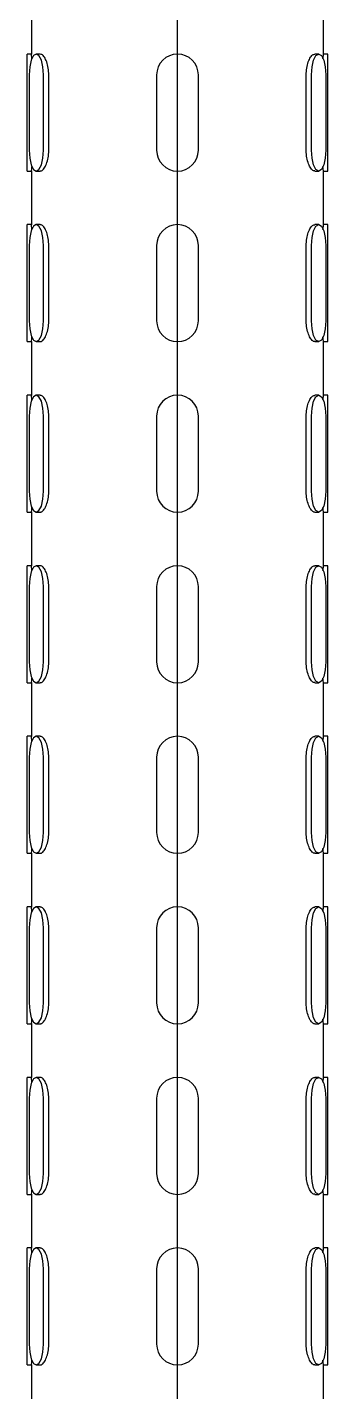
# Model space of a CAD drawing. Extents: x 0 to 3255, y 0 to 2385.
# Drawn here: x 975.3 to 1011.3, y 1486.3 to 1649.5 of the extents above; entities that cross this region are included whole.
import ezdxf

# ---------------------------------------------------------------- set-up
doc = ezdxf.new("R2010")
doc.units = 0
doc.header["$LTSCALE"] = 10
doc.header["$MEASUREMENT"] = 0
doc.linetypes.add('CENTERX2', pattern=[20.32, 12.7, -2.54, 2.54, -2.54])
doc.layers.get('0').update_dxf_attribs({"linetype": 'CONTINUOUS'})
doc.layers.add('中心线层', color=1, linetype='CENTERX2', lineweight=25)

# ---------------------------------------------------------------- blocks, each defined once
blk = doc.blocks.new('SW_CENTERMARKSYMBOL_4')
at = {"layer": '中心线层', "color": 0}
blk.add_line((0, 0.833), (0, 97.302), dxfattribs=at)

msp = doc.modelspace()

# ---------------------------------------------------------------- linework, layer by layer
at = {"color": 7, "linetype": 'Continuous', "lineweight": 25}
for p, q in [((975.81, 1652.76), (975.81, 1646.3)), ((1010.81, 1646.3), (1010.81, 1652.76)), ((975.82, 1646.33), (975.31, 1646.33)), ((975.31, 1643.83), (975.31, 1646.33)), ((976.87, 1646.33), (976.4, 1646.33)), ((1010.23, 1646.33), (1009.75, 1646.33)), ((1011.31, 1646.33), (1010.81, 1646.33)), ((1011.31, 1643.83), (1011.31, 1646.33)), ((975.31, 1634.83), (975.31, 1643.83)), ((975.54, 1643.83), (975.54, 1634.83)), ((977.25, 1634.83), (977.25, 1643.83)), ((977.89, 1634.83), (977.89, 1643.83)), ((990.81, 1643.83), (990.81, 1634.83)), ((995.81, 1634.83), (995.81, 1643.83)), ((1008.73, 1634.83), (1008.73, 1643.83)), ((1009.37, 1634.83), (1009.37, 1643.83)), ((1011.08, 1643.83), (1011.08, 1634.83)), ((1011.31, 1634.83), (1011.31, 1643.83)), ((975.31, 1632.33), (975.31, 1634.83)), ((1011.31, 1632.33), (1011.31, 1634.83)), ((975.31, 1632.33), (975.82, 1632.33)), ((975.81, 1632.36), (975.81, 1625.9)), ((976.4, 1632.33), (976.87, 1632.33)), ((1009.75, 1632.33), (1010.23, 1632.33)), ((1010.81, 1625.9), (1010.81, 1632.36)), ((1010.81, 1632.33), (1011.31, 1632.33)), ((975.82, 1625.93), (975.31, 1625.93)), ((975.31, 1623.43), (975.31, 1625.93)), ((976.87, 1625.93), (976.4, 1625.93)), ((1010.23, 1625.93), (1009.75, 1625.93)), ((1011.31, 1625.93), (1010.81, 1625.93)), ((1011.31, 1623.43), (1011.31, 1625.93)), ((975.31, 1614.43), (975.31, 1623.43)), ((975.54, 1623.43), (975.54, 1614.43)), ((977.25, 1614.43), (977.25, 1623.43)), ((977.89, 1614.43), (977.89, 1623.43)), ((990.81, 1623.43), (990.81, 1614.43)), ((995.81, 1614.43), (995.81, 1623.43)), ((1008.73, 1614.43), (1008.73, 1623.43)), ((1009.37, 1614.43), (1009.37, 1623.43)), ((1011.08, 1623.43), (1011.08, 1614.43)), ((1011.31, 1614.43), (1011.31, 1623.43)), ((975.31, 1611.93), (975.31, 1614.43)), ((1011.31, 1611.93), (1011.31, 1614.43)), ((975.31, 1611.93), (975.82, 1611.93)), ((975.81, 1611.96), (975.81, 1605.5)), ((976.4, 1611.93), (976.87, 1611.93)), ((1009.75, 1611.93), (1010.23, 1611.93)), ((1010.81, 1605.5), (1010.81, 1611.96)), ((1010.81, 1611.93), (1011.31, 1611.93)), ((975.82, 1605.53), (975.31, 1605.53)), ((975.31, 1603.03), (975.31, 1605.53)), ((976.87, 1605.53), (976.4, 1605.53)), ((1010.23, 1605.53), (1009.75, 1605.53)), ((1011.31, 1605.53), (1010.81, 1605.53)), ((1011.31, 1603.03), (1011.31, 1605.53)), ((975.31, 1594.03), (975.31, 1603.03)), ((975.54, 1603.03), (975.54, 1594.03)), ((977.25, 1594.03), (977.25, 1603.03)), ((977.89, 1594.03), (977.89, 1603.03)), ((990.81, 1603.03), (990.81, 1594.03)), ((995.81, 1594.03), (995.81, 1603.03)), ((1008.73, 1594.03), (1008.73, 1603.03)), ((1009.37, 1594.03), (1009.37, 1603.03)), ((1011.08, 1603.03), (1011.08, 1594.03)), ((1011.31, 1594.03), (1011.31, 1603.03)), ((975.31, 1591.53), (975.31, 1594.03)), ((1011.31, 1591.53), (1011.31, 1594.03)), ((975.31, 1591.53), (975.82, 1591.53)), ((975.81, 1591.56), (975.81, 1585.1)), ((976.4, 1591.53), (976.87, 1591.53)), ((1009.75, 1591.53), (1010.23, 1591.53)), ((1010.81, 1585.1), (1010.81, 1591.56)), ((1010.81, 1591.53), (1011.31, 1591.53)), ((975.82, 1585.13), (975.31, 1585.13)), ((975.31, 1582.63), (975.31, 1585.13)), ((976.87, 1585.13), (976.4, 1585.13)), ((1010.23, 1585.13), (1009.75, 1585.13)), ((1011.31, 1585.13), (1010.81, 1585.13)), ((1011.31, 1582.63), (1011.31, 1585.13)), ((975.31, 1573.63), (975.31, 1582.63)), ((975.54, 1582.63), (975.54, 1573.63)), ((977.25, 1573.63), (977.25, 1582.63)), ((977.89, 1573.63), (977.89, 1582.63)), ((990.81, 1582.63), (990.81, 1573.63)), ((995.81, 1573.63), (995.81, 1582.63)), ((1008.73, 1573.63), (1008.73, 1582.63)), ((1009.37, 1573.63), (1009.37, 1582.63)), ((1011.08, 1582.63), (1011.08, 1573.63)), ((1011.31, 1573.63), (1011.31, 1582.63)), ((975.31, 1571.13), (975.31, 1573.63)), ((1011.31, 1571.13), (1011.31, 1573.63)), ((975.31, 1571.13), (975.82, 1571.13)), ((975.81, 1571.16), (975.81, 1564.7)), ((976.4, 1571.13), (976.87, 1571.13)), ((1009.75, 1571.13), (1010.23, 1571.13)), ((1010.81, 1564.7), (1010.81, 1571.16)), ((1010.81, 1571.13), (1011.31, 1571.13)), ((975.82, 1564.73), (975.31, 1564.73)), ((975.31, 1562.23), (975.31, 1564.73)), ((976.87, 1564.73), (976.4, 1564.73)), ((1010.23, 1564.73), (1009.75, 1564.73)), ((1011.31, 1564.73), (1010.81, 1564.73)), ((1011.31, 1562.23), (1011.31, 1564.73)), ((975.31, 1553.23), (975.31, 1562.23)), ((975.54, 1562.23), (975.54, 1553.23)), ((977.25, 1553.23), (977.25, 1562.23)), ((977.89, 1553.23), (977.89, 1562.23)), ((990.81, 1562.23), (990.81, 1553.23)), ((995.81, 1553.23), (995.81, 1562.23)), ((1008.73, 1553.23), (1008.73, 1562.23)), ((1009.37, 1553.23), (1009.37, 1562.23)), ((1011.08, 1562.23), (1011.08, 1553.23)), ((1011.31, 1553.23), (1011.31, 1562.23)), ((975.31, 1550.73), (975.31, 1553.23)), ((1011.31, 1550.73), (1011.31, 1553.23)), ((975.31, 1550.73), (975.82, 1550.73)), ((975.81, 1550.76), (975.81, 1544.3)), ((976.4, 1550.73), (976.87, 1550.73)), ((1009.75, 1550.73), (1010.23, 1550.73)), ((1010.81, 1544.3), (1010.81, 1550.76)), ((1010.81, 1550.73), (1011.31, 1550.73)), ((975.82, 1544.33), (975.31, 1544.33)), ((975.31, 1541.83), (975.31, 1544.33)), ((976.87, 1544.33), (976.4, 1544.33)), ((1010.23, 1544.33), (1009.75, 1544.33)), ((1011.31, 1544.33), (1010.81, 1544.33)), ((1011.31, 1541.83), (1011.31, 1544.33)), ((975.31, 1532.83), (975.31, 1541.83)), ((975.54, 1541.83), (975.54, 1532.83)), ((977.25, 1532.83), (977.25, 1541.83)), ((977.89, 1532.83), (977.89, 1541.83)), ((990.81, 1541.83), (990.81, 1532.83)), ((995.81, 1532.83), (995.81, 1541.83)), ((1008.73, 1532.83), (1008.73, 1541.83)), ((1009.37, 1532.83), (1009.37, 1541.83)), ((1011.08, 1541.83), (1011.08, 1532.83)), ((1011.31, 1532.83), (1011.31, 1541.83)), ((975.31, 1530.33), (975.31, 1532.83)), ((1011.31, 1530.33), (1011.31, 1532.83)), ((975.31, 1530.33), (975.82, 1530.33)), ((975.81, 1530.36), (975.81, 1523.9)), ((976.4, 1530.33), (976.87, 1530.33)), ((1009.75, 1530.33), (1010.23, 1530.33)), ((1010.81, 1523.9), (1010.81, 1530.36)), ((1010.81, 1530.33), (1011.31, 1530.33)), ((975.82, 1523.93), (975.31, 1523.93)), ((975.31, 1521.43), (975.31, 1523.93)), ((976.87, 1523.93), (976.4, 1523.93)), ((1010.23, 1523.93), (1009.75, 1523.93)), ((1011.31, 1523.93), (1010.81, 1523.93)), ((1011.31, 1521.43), (1011.31, 1523.93)), ((975.31, 1512.43), (975.31, 1521.43)), ((975.54, 1521.43), (975.54, 1512.43)), ((977.25, 1512.43), (977.25, 1521.43)), ((977.89, 1512.43), (977.89, 1521.43)), ((990.81, 1521.43), (990.81, 1512.43)), ((995.81, 1512.43), (995.81, 1521.43)), ((1008.73, 1512.43), (1008.73, 1521.43)), ((1009.37, 1512.43), (1009.37, 1521.43)), ((1011.08, 1521.43), (1011.08, 1512.43)), ((1011.31, 1512.43), (1011.31, 1521.43)), ((975.31, 1509.93), (975.31, 1512.43)), ((1011.31, 1509.93), (1011.31, 1512.43)), ((975.31, 1509.93), (975.82, 1509.93)), ((975.81, 1509.96), (975.81, 1503.5)), ((976.4, 1509.93), (976.87, 1509.93)), ((1009.75, 1509.93), (1010.23, 1509.93)), ((1010.81, 1503.5), (1010.81, 1509.96)), ((1010.81, 1509.93), (1011.31, 1509.93)), ((975.82, 1503.53), (975.31, 1503.53)), ((975.31, 1501.03), (975.31, 1503.53)), ((976.87, 1503.53), (976.4, 1503.53)), ((1010.23, 1503.53), (1009.75, 1503.53)), ((1011.31, 1503.53), (1010.81, 1503.53)), ((1011.31, 1501.03), (1011.31, 1503.53)), ((975.31, 1492.03), (975.31, 1501.03)), ((975.54, 1501.03), (975.54, 1492.03)), ((977.25, 1492.03), (977.25, 1501.03)), ((977.89, 1492.03), (977.89, 1501.03)), ((990.81, 1501.03), (990.81, 1492.03)), ((995.81, 1492.03), (995.81, 1501.03)), ((1008.73, 1492.03), (1008.73, 1501.03)), ((1009.37, 1492.03), (1009.37, 1501.03)), ((1011.08, 1501.03), (1011.08, 1492.03)), ((1011.31, 1492.03), (1011.31, 1501.03)), ((975.31, 1489.53), (975.31, 1492.03)), ((1011.31, 1489.53), (1011.31, 1492.03)), ((975.31, 1489.53), (975.82, 1489.53)), ((975.81, 1489.56), (975.81, 1483.1)), ((976.4, 1489.53), (976.87, 1489.53)), ((1009.75, 1489.53), (1010.23, 1489.53)), ((1010.81, 1483.1), (1010.81, 1489.56)), ((1010.81, 1489.53), (1011.31, 1489.53))]:
    msp.add_line(p, q, dxfattribs=at)
at = {"color": 7, "linetype": 'Continuous', "lineweight": 25, "flags": 128}
for points in [[(977.25, 1643.83), (977.19, 1644.79), (977, 1645.6), (976.72, 1646.14), (976.4, 1646.33), (976.07, 1646.14), (975.79, 1645.6), (975.61, 1644.79), (975.54, 1643.83)], [(1009.37, 1643.83), (1009.44, 1644.79), (1009.62, 1645.6), (1009.9, 1646.14), (1010.23, 1646.33), (1010.55, 1646.14), (1010.83, 1645.6), (1011.02, 1644.79), (1011.08, 1643.83)], [(975.54, 1634.83), (975.61, 1633.87), (975.79, 1633.06), (976.07, 1632.52), (976.4, 1632.33), (976.72, 1632.52), (977, 1633.06), (977.19, 1633.87), (977.25, 1634.83)], [(1011.08, 1634.83), (1011.02, 1633.87), (1010.83, 1633.06), (1010.55, 1632.52), (1010.23, 1632.33), (1009.9, 1632.52), (1009.62, 1633.06), (1009.44, 1633.87), (1009.37, 1634.83)], [(977.25, 1623.43), (977.19, 1624.39), (977, 1625.2), (976.72, 1625.74), (976.4, 1625.93), (976.07, 1625.74), (975.79, 1625.2), (975.61, 1624.39), (975.54, 1623.43)], [(1009.37, 1623.43), (1009.44, 1624.39), (1009.62, 1625.2), (1009.9, 1625.74), (1010.23, 1625.93), (1010.55, 1625.74), (1010.83, 1625.2), (1011.02, 1624.39), (1011.08, 1623.43)], [(975.54, 1614.43), (975.61, 1613.47), (975.79, 1612.66), (976.07, 1612.12), (976.4, 1611.93), (976.72, 1612.12), (977, 1612.66), (977.19, 1613.47), (977.25, 1614.43)], [(1011.08, 1614.43), (1011.02, 1613.47), (1010.83, 1612.66), (1010.55, 1612.12), (1010.23, 1611.93), (1009.9, 1612.12), (1009.62, 1612.66), (1009.44, 1613.47), (1009.37, 1614.43)], [(977.25, 1603.03), (977.19, 1603.99), (977, 1604.8), (976.72, 1605.34), (976.4, 1605.53), (976.07, 1605.34), (975.79, 1604.8), (975.61, 1603.99), (975.54, 1603.03)], [(1009.37, 1603.03), (1009.44, 1603.99), (1009.62, 1604.8), (1009.9, 1605.34), (1010.23, 1605.53), (1010.55, 1605.34), (1010.83, 1604.8), (1011.02, 1603.99), (1011.08, 1603.03)], [(975.54, 1594.03), (975.61, 1593.07), (975.79, 1592.26), (976.07, 1591.72), (976.4, 1591.53), (976.72, 1591.72), (977, 1592.26), (977.19, 1593.07), (977.25, 1594.03)], [(1011.08, 1594.03), (1011.02, 1593.07), (1010.83, 1592.26), (1010.55, 1591.72), (1010.23, 1591.53), (1009.9, 1591.72), (1009.62, 1592.26), (1009.44, 1593.07), (1009.37, 1594.03)], [(977.25, 1582.63), (977.19, 1583.59), (977, 1584.4), (976.72, 1584.94), (976.4, 1585.13), (976.07, 1584.94), (975.79, 1584.4), (975.61, 1583.59), (975.54, 1582.63)], [(1009.37, 1582.63), (1009.44, 1583.59), (1009.62, 1584.4), (1009.9, 1584.94), (1010.23, 1585.13), (1010.55, 1584.94), (1010.83, 1584.4), (1011.02, 1583.59), (1011.08, 1582.63)], [(975.54, 1573.63), (975.61, 1572.67), (975.79, 1571.86), (976.07, 1571.32), (976.4, 1571.13), (976.72, 1571.32), (977, 1571.86), (977.19, 1572.67), (977.25, 1573.63)], [(1011.08, 1573.63), (1011.02, 1572.67), (1010.83, 1571.86), (1010.55, 1571.32), (1010.23, 1571.13), (1009.9, 1571.32), (1009.62, 1571.86), (1009.44, 1572.67), (1009.37, 1573.63)], [(977.25, 1562.23), (977.19, 1563.19), (977, 1564), (976.72, 1564.54), (976.4, 1564.73), (976.07, 1564.54), (975.79, 1564), (975.61, 1563.19), (975.54, 1562.23)], [(1009.37, 1562.23), (1009.44, 1563.19), (1009.62, 1564), (1009.9, 1564.54), (1010.23, 1564.73), (1010.55, 1564.54), (1010.83, 1564), (1011.02, 1563.19), (1011.08, 1562.23)], [(975.54, 1553.23), (975.61, 1552.27), (975.79, 1551.46), (976.07, 1550.92), (976.4, 1550.73), (976.72, 1550.92), (977, 1551.46), (977.19, 1552.27), (977.25, 1553.23)], [(1011.08, 1553.23), (1011.02, 1552.27), (1010.83, 1551.46), (1010.55, 1550.92), (1010.23, 1550.73), (1009.9, 1550.92), (1009.62, 1551.46), (1009.44, 1552.27), (1009.37, 1553.23)], [(977.25, 1541.83), (977.19, 1542.79), (977, 1543.6), (976.72, 1544.14), (976.4, 1544.33), (976.07, 1544.14), (975.79, 1543.6), (975.61, 1542.79), (975.54, 1541.83)], [(1009.37, 1541.83), (1009.44, 1542.79), (1009.62, 1543.6), (1009.9, 1544.14), (1010.23, 1544.33), (1010.55, 1544.14), (1010.83, 1543.6), (1011.02, 1542.79), (1011.08, 1541.83)], [(975.54, 1532.83), (975.61, 1531.87), (975.79, 1531.06), (976.07, 1530.52), (976.4, 1530.33), (976.72, 1530.52), (977, 1531.06), (977.19, 1531.87), (977.25, 1532.83)], [(1011.08, 1532.83), (1011.02, 1531.87), (1010.83, 1531.06), (1010.55, 1530.52), (1010.23, 1530.33), (1009.9, 1530.52), (1009.62, 1531.06), (1009.44, 1531.87), (1009.37, 1532.83)], [(977.25, 1521.43), (977.19, 1522.39), (977, 1523.2), (976.72, 1523.74), (976.4, 1523.93), (976.07, 1523.74), (975.79, 1523.2), (975.61, 1522.39), (975.54, 1521.43)], [(1009.37, 1521.43), (1009.44, 1522.39), (1009.62, 1523.2), (1009.9, 1523.74), (1010.23, 1523.93), (1010.55, 1523.74), (1010.83, 1523.2), (1011.02, 1522.39), (1011.08, 1521.43)], [(975.54, 1512.43), (975.61, 1511.47), (975.79, 1510.66), (976.07, 1510.12), (976.4, 1509.93), (976.72, 1510.12), (977, 1510.66), (977.19, 1511.47), (977.25, 1512.43)], [(1011.08, 1512.43), (1011.02, 1511.47), (1010.83, 1510.66), (1010.55, 1510.12), (1010.23, 1509.93), (1009.9, 1510.12), (1009.62, 1510.66), (1009.44, 1511.47), (1009.37, 1512.43)], [(977.25, 1501.03), (977.19, 1501.99), (977, 1502.8), (976.72, 1503.34), (976.4, 1503.53), (976.07, 1503.34), (975.79, 1502.8), (975.61, 1501.99), (975.54, 1501.03)], [(1009.37, 1501.03), (1009.44, 1501.99), (1009.62, 1502.8), (1009.9, 1503.34), (1010.23, 1503.53), (1010.55, 1503.34), (1010.83, 1502.8), (1011.02, 1501.99), (1011.08, 1501.03)], [(975.54, 1492.03), (975.61, 1491.07), (975.79, 1490.26), (976.07, 1489.72), (976.4, 1489.53), (976.72, 1489.72), (977, 1490.26), (977.19, 1491.07), (977.25, 1492.03)], [(1011.08, 1492.03), (1011.02, 1491.07), (1010.83, 1490.26), (1010.55, 1489.72), (1010.23, 1489.53), (1009.9, 1489.72), (1009.62, 1490.26), (1009.44, 1491.07), (1009.37, 1492.03)]]:
    msp.add_lwpolyline(points, dxfattribs=at)
at = {"color": 7, "linetype": 'Continuous', "lineweight": 25}
for centre, start, end in [((993.31, 1643.83), 0, 180), ((993.31, 1634.83), 180, 0), ((993.31, 1623.43), 0, 180), ((993.31, 1614.43), 180, 0), ((993.31, 1603.03), 0, 180), ((993.31, 1594.03), 180, 0), ((993.31, 1582.63), 0, 180), ((993.31, 1573.63), 180, 0), ((993.31, 1562.23), 0, 180), ((993.31, 1553.23), 180, 0), ((993.31, 1541.83), 0, 180), ((993.31, 1532.83), 180, 0), ((993.31, 1521.43), 0, 180), ((993.31, 1512.43), 180, 0), ((993.31, 1501.03), 0, 180), ((993.31, 1492.03), 180, 0)]:
    msp.add_arc(centre, 2.5, start, end, dxfattribs=at)
for points, knots in [([(975.88, 1645.76), (975.88, 1645.83), (975.85, 1646.08), (975.82, 1646.29), (975.82, 1646.3), (975.82, 1646.3)], [0, 0, 0, 0, 0.161204, 0.665321, 1, 1, 1, 1]), ([(977.89, 1643.83), (977.88, 1644.11), (977.85, 1644.67), (977.65, 1645.42), (977.38, 1645.98), (977.1, 1646.3), (976.94, 1646.3), (976.87, 1646.3)], [0, 0, 0, 0, 0.213248, 0.426444, 0.641012, 0.856495, 1, 1, 1, 1]), ([(1008.73, 1643.83), (1008.75, 1644.11), (1008.77, 1644.67), (1008.97, 1645.42), (1009.24, 1645.98), (1009.53, 1646.3), (1009.69, 1646.3), (1009.75, 1646.3)], [0, 0, 0, 0, 0.213248, 0.426444, 0.641012, 0.856495, 1, 1, 1, 1]), ([(1010.74, 1645.76), (1010.75, 1645.83), (1010.77, 1646.08), (1010.81, 1646.29), (1010.81, 1646.3), (1010.81, 1646.3)], [0, 0, 0, 0, 0.161204, 0.665321, 1, 1, 1, 1]), ([(976.87, 1632.36), (976.9, 1632.35), (977.02, 1632.32), (977.27, 1632.54), (977.56, 1633.02), (977.79, 1633.72), (977.88, 1634.36), (977.89, 1634.74), (977.89, 1634.83)], [0, 0, 0, 0, 0.070496, 0.28295, 0.496154, 0.711255, 0.926476, 1, 1, 1, 1]), ([(1009.75, 1632.36), (1009.72, 1632.35), (1009.6, 1632.32), (1009.35, 1632.54), (1009.06, 1633.02), (1008.83, 1633.72), (1008.74, 1634.36), (1008.73, 1634.74), (1008.73, 1634.83)], [0, 0, 0, 0, 0.070496, 0.28295, 0.496154, 0.711255, 0.926476, 1, 1, 1, 1]), ([(975.82, 1632.36), (975.82, 1632.35), (975.81, 1632.32), (975.84, 1632.49), (975.87, 1632.78), (975.88, 1632.89)], [0, 0, 0, 0, 0.16771, 0.669944, 1, 1, 1, 1]), ([(1010.81, 1632.36), (1010.81, 1632.35), (1010.81, 1632.32), (1010.79, 1632.49), (1010.76, 1632.78), (1010.74, 1632.89)], [0, 0, 0, 0, 0.16771, 0.669944, 1, 1, 1, 1]), ([(975.88, 1625.36), (975.88, 1625.43), (975.85, 1625.68), (975.82, 1625.89), (975.82, 1625.9), (975.82, 1625.9)], [0, 0, 0, 0, 0.1612041, 0.6653213, 1, 1, 1, 1]), ([(977.89, 1623.43), (977.88, 1623.71), (977.85, 1624.27), (977.65, 1625.02), (977.38, 1625.58), (977.1, 1625.9), (976.94, 1625.9), (976.87, 1625.9)], [0, 0, 0, 0, 0.213248, 0.426444, 0.641012, 0.856495, 1, 1, 1, 1]), ([(1008.73, 1623.43), (1008.75, 1623.71), (1008.77, 1624.27), (1008.97, 1625.02), (1009.24, 1625.58), (1009.53, 1625.9), (1009.69, 1625.9), (1009.75, 1625.9)], [0, 0, 0, 0, 0.213248, 0.426444, 0.641012, 0.856495, 1, 1, 1, 1]), ([(1010.74, 1625.36), (1010.75, 1625.43), (1010.77, 1625.68), (1010.81, 1625.89), (1010.81, 1625.9), (1010.81, 1625.9)], [0, 0, 0, 0, 0.161204, 0.665321, 1, 1, 1, 1]), ([(976.87, 1611.96), (976.9, 1611.95), (977.02, 1611.92), (977.27, 1612.14), (977.56, 1612.62), (977.79, 1613.32), (977.88, 1613.96), (977.89, 1614.34), (977.89, 1614.43)], [0, 0, 0, 0, 0.070496, 0.28295, 0.496154, 0.711255, 0.926476, 1, 1, 1, 1]), ([(1009.75, 1611.96), (1009.72, 1611.95), (1009.6, 1611.92), (1009.35, 1612.14), (1009.06, 1612.62), (1008.83, 1613.32), (1008.74, 1613.96), (1008.73, 1614.34), (1008.73, 1614.43)], [0, 0, 0, 0, 0.070496, 0.28295, 0.496154, 0.711255, 0.926476, 1, 1, 1, 1]), ([(975.82, 1611.96), (975.82, 1611.95), (975.81, 1611.92), (975.84, 1612.09), (975.87, 1612.38), (975.88, 1612.49)], [0, 0, 0, 0, 0.1677098, 0.6699435, 1, 1, 1, 1]), ([(1010.81, 1611.96), (1010.81, 1611.95), (1010.81, 1611.92), (1010.79, 1612.09), (1010.76, 1612.38), (1010.74, 1612.49)], [0, 0, 0, 0, 0.16771, 0.669944, 1, 1, 1, 1]), ([(975.88, 1604.96), (975.88, 1605.03), (975.85, 1605.28), (975.82, 1605.49), (975.82, 1605.5), (975.82, 1605.5)], [0, 0, 0, 0, 0.161204, 0.665321, 1, 1, 1, 1]), ([(977.89, 1603.03), (977.88, 1603.31), (977.85, 1603.87), (977.65, 1604.62), (977.38, 1605.18), (977.1, 1605.5), (976.94, 1605.5), (976.87, 1605.5)], [0, 0, 0, 0, 0.213248, 0.426444, 0.641012, 0.856495, 1, 1, 1, 1]), ([(1008.73, 1603.03), (1008.75, 1603.31), (1008.77, 1603.87), (1008.97, 1604.62), (1009.24, 1605.18), (1009.53, 1605.5), (1009.69, 1605.5), (1009.75, 1605.5)], [0, 0, 0, 0, 0.213248, 0.426444, 0.641012, 0.856495, 1, 1, 1, 1]), ([(1010.74, 1604.96), (1010.75, 1605.03), (1010.77, 1605.28), (1010.81, 1605.49), (1010.81, 1605.5), (1010.81, 1605.5)], [0, 0, 0, 0, 0.161204, 0.665321, 1, 1, 1, 1]), ([(976.87, 1591.56), (976.9, 1591.55), (977.02, 1591.52), (977.27, 1591.74), (977.56, 1592.22), (977.79, 1592.92), (977.88, 1593.56), (977.89, 1593.94), (977.89, 1594.03)], [0, 0, 0, 0, 0.070496, 0.28295, 0.496154, 0.711255, 0.926476, 1, 1, 1, 1]), ([(1009.75, 1591.56), (1009.72, 1591.55), (1009.6, 1591.52), (1009.35, 1591.74), (1009.06, 1592.22), (1008.83, 1592.92), (1008.74, 1593.56), (1008.73, 1593.94), (1008.73, 1594.03)], [0, 0, 0, 0, 0.070496, 0.28295, 0.496154, 0.711255, 0.926476, 1, 1, 1, 1]), ([(975.82, 1591.56), (975.82, 1591.55), (975.81, 1591.52), (975.84, 1591.69), (975.87, 1591.98), (975.88, 1592.09)], [0, 0, 0, 0, 0.16771, 0.669944, 1, 1, 1, 1]), ([(1010.81, 1591.56), (1010.81, 1591.55), (1010.81, 1591.52), (1010.79, 1591.69), (1010.76, 1591.98), (1010.74, 1592.09)], [0, 0, 0, 0, 0.16771, 0.669944, 1, 1, 1, 1]), ([(975.88, 1584.56), (975.88, 1584.63), (975.85, 1584.88), (975.82, 1585.09), (975.82, 1585.1), (975.82, 1585.1)], [0, 0, 0, 0, 0.161204, 0.665321, 1, 1, 1, 1]), ([(977.89, 1582.63), (977.88, 1582.91), (977.85, 1583.47), (977.65, 1584.22), (977.38, 1584.78), (977.1, 1585.1), (976.94, 1585.1), (976.87, 1585.1)], [0, 0, 0, 0, 0.213248, 0.426444, 0.641012, 0.856495, 1, 1, 1, 1]), ([(1008.73, 1582.63), (1008.75, 1582.91), (1008.77, 1583.47), (1008.97, 1584.22), (1009.24, 1584.78), (1009.53, 1585.1), (1009.69, 1585.1), (1009.75, 1585.1)], [0, 0, 0, 0, 0.213248, 0.426444, 0.641012, 0.856495, 1, 1, 1, 1]), ([(1010.74, 1584.56), (1010.75, 1584.63), (1010.77, 1584.88), (1010.81, 1585.09), (1010.81, 1585.1), (1010.81, 1585.1)], [0, 0, 0, 0, 0.161204, 0.665321, 1, 1, 1, 1]), ([(976.87, 1571.16), (976.9, 1571.15), (977.02, 1571.12), (977.27, 1571.34), (977.56, 1571.82), (977.79, 1572.52), (977.88, 1573.16), (977.89, 1573.54), (977.89, 1573.63)], [0, 0, 0, 0, 0.070496, 0.28295, 0.496154, 0.711255, 0.926476, 1, 1, 1, 1]), ([(1009.75, 1571.16), (1009.72, 1571.15), (1009.6, 1571.12), (1009.35, 1571.34), (1009.06, 1571.82), (1008.83, 1572.52), (1008.74, 1573.16), (1008.73, 1573.54), (1008.73, 1573.63)], [0, 0, 0, 0, 0.070496, 0.28295, 0.496154, 0.711255, 0.926476, 1, 1, 1, 1]), ([(975.82, 1571.16), (975.82, 1571.15), (975.81, 1571.12), (975.84, 1571.29), (975.87, 1571.58), (975.88, 1571.69)], [0, 0, 0, 0, 0.16771, 0.669944, 1, 1, 1, 1]), ([(1010.81, 1571.16), (1010.81, 1571.15), (1010.81, 1571.12), (1010.79, 1571.29), (1010.76, 1571.58), (1010.74, 1571.69)], [0, 0, 0, 0, 0.16771, 0.669944, 1, 1, 1, 1]), ([(975.88, 1564.16), (975.88, 1564.23), (975.85, 1564.48), (975.82, 1564.69), (975.82, 1564.7), (975.82, 1564.7)], [0, 0, 0, 0, 0.161204, 0.665321, 1, 1, 1, 1]), ([(977.89, 1562.23), (977.88, 1562.51), (977.85, 1563.07), (977.65, 1563.82), (977.38, 1564.38), (977.1, 1564.7), (976.94, 1564.7), (976.87, 1564.7)], [0, 0, 0, 0, 0.213248, 0.426444, 0.641012, 0.856495, 1, 1, 1, 1]), ([(1008.73, 1562.23), (1008.75, 1562.51), (1008.77, 1563.07), (1008.97, 1563.82), (1009.24, 1564.38), (1009.53, 1564.7), (1009.69, 1564.7), (1009.75, 1564.7)], [0, 0, 0, 0, 0.213248, 0.426444, 0.641012, 0.856495, 1, 1, 1, 1]), ([(1010.74, 1564.16), (1010.75, 1564.23), (1010.77, 1564.48), (1010.81, 1564.69), (1010.81, 1564.7), (1010.81, 1564.7)], [0, 0, 0, 0, 0.161204, 0.665321, 1, 1, 1, 1]), ([(976.87, 1550.76), (976.9, 1550.75), (977.02, 1550.72), (977.27, 1550.94), (977.56, 1551.42), (977.79, 1552.12), (977.88, 1552.76), (977.89, 1553.14), (977.89, 1553.23)], [0, 0, 0, 0, 0.070496, 0.28295, 0.496154, 0.711255, 0.926476, 1, 1, 1, 1]), ([(1009.75, 1550.76), (1009.72, 1550.75), (1009.6, 1550.72), (1009.35, 1550.94), (1009.06, 1551.42), (1008.83, 1552.12), (1008.74, 1552.76), (1008.73, 1553.14), (1008.73, 1553.23)], [0, 0, 0, 0, 0.070496, 0.28295, 0.496154, 0.711255, 0.926476, 1, 1, 1, 1]), ([(975.82, 1550.76), (975.82, 1550.75), (975.81, 1550.72), (975.84, 1550.89), (975.87, 1551.18), (975.88, 1551.29)], [0, 0, 0, 0, 0.16771, 0.669944, 1, 1, 1, 1]), ([(1010.81, 1550.76), (1010.81, 1550.75), (1010.81, 1550.72), (1010.79, 1550.89), (1010.76, 1551.18), (1010.74, 1551.29)], [0, 0, 0, 0, 0.16771, 0.669944, 1, 1, 1, 1]), ([(975.88, 1543.76), (975.88, 1543.83), (975.85, 1544.08), (975.82, 1544.29), (975.82, 1544.3), (975.82, 1544.3)], [0, 0, 0, 0, 0.161204, 0.665321, 1, 1, 1, 1]), ([(977.89, 1541.83), (977.88, 1542.11), (977.85, 1542.67), (977.65, 1543.42), (977.38, 1543.98), (977.1, 1544.3), (976.94, 1544.3), (976.87, 1544.3)], [0, 0, 0, 0, 0.213248, 0.426444, 0.641012, 0.856495, 1, 1, 1, 1]), ([(1008.73, 1541.83), (1008.75, 1542.11), (1008.77, 1542.67), (1008.97, 1543.42), (1009.24, 1543.98), (1009.53, 1544.3), (1009.69, 1544.3), (1009.75, 1544.3)], [0, 0, 0, 0, 0.213248, 0.426444, 0.641012, 0.856495, 1, 1, 1, 1]), ([(1010.74, 1543.76), (1010.75, 1543.83), (1010.77, 1544.08), (1010.81, 1544.29), (1010.81, 1544.3), (1010.81, 1544.3)], [0, 0, 0, 0, 0.161204, 0.665321, 1, 1, 1, 1]), ([(976.87, 1530.36), (976.9, 1530.35), (977.02, 1530.32), (977.27, 1530.54), (977.56, 1531.02), (977.79, 1531.72), (977.88, 1532.36), (977.89, 1532.74), (977.89, 1532.83)], [0, 0, 0, 0, 0.070496, 0.28295, 0.496154, 0.711255, 0.926476, 1, 1, 1, 1]), ([(1009.75, 1530.36), (1009.72, 1530.35), (1009.6, 1530.32), (1009.35, 1530.54), (1009.06, 1531.02), (1008.83, 1531.72), (1008.74, 1532.36), (1008.73, 1532.74), (1008.73, 1532.83)], [0, 0, 0, 0, 0.070496, 0.28295, 0.496154, 0.711255, 0.926476, 1, 1, 1, 1]), ([(975.82, 1530.36), (975.82, 1530.35), (975.81, 1530.32), (975.84, 1530.49), (975.87, 1530.78), (975.88, 1530.89)], [0, 0, 0, 0, 0.16771, 0.669944, 1, 1, 1, 1]), ([(1010.81, 1530.36), (1010.81, 1530.35), (1010.81, 1530.32), (1010.79, 1530.49), (1010.76, 1530.78), (1010.74, 1530.89)], [0, 0, 0, 0, 0.1677098, 0.6699435, 1, 1, 1, 1]), ([(975.88, 1523.36), (975.88, 1523.43), (975.85, 1523.68), (975.82, 1523.89), (975.82, 1523.9), (975.82, 1523.9)], [0, 0, 0, 0, 0.161204, 0.665321, 1, 1, 1, 1]), ([(977.89, 1521.43), (977.88, 1521.71), (977.85, 1522.27), (977.65, 1523.02), (977.38, 1523.58), (977.1, 1523.9), (976.94, 1523.9), (976.87, 1523.9)], [0, 0, 0, 0, 0.213248, 0.426444, 0.641012, 0.856495, 1, 1, 1, 1]), ([(1008.73, 1521.43), (1008.75, 1521.71), (1008.77, 1522.27), (1008.97, 1523.02), (1009.24, 1523.58), (1009.53, 1523.9), (1009.69, 1523.9), (1009.75, 1523.9)], [0, 0, 0, 0, 0.213248, 0.426444, 0.641012, 0.856495, 1, 1, 1, 1]), ([(1010.74, 1523.36), (1010.75, 1523.43), (1010.77, 1523.68), (1010.81, 1523.89), (1010.81, 1523.9), (1010.81, 1523.9)], [0, 0, 0, 0, 0.161204, 0.665321, 1, 1, 1, 1]), ([(976.87, 1509.96), (976.9, 1509.95), (977.02, 1509.92), (977.27, 1510.14), (977.56, 1510.62), (977.79, 1511.32), (977.88, 1511.96), (977.89, 1512.34), (977.89, 1512.43)], [0, 0, 0, 0, 0.070496, 0.28295, 0.496154, 0.711255, 0.926476, 1, 1, 1, 1]), ([(1009.75, 1509.96), (1009.72, 1509.95), (1009.6, 1509.92), (1009.35, 1510.14), (1009.06, 1510.62), (1008.83, 1511.32), (1008.74, 1511.96), (1008.73, 1512.34), (1008.73, 1512.43)], [0, 0, 0, 0, 0.070496, 0.28295, 0.496154, 0.711255, 0.926476, 1, 1, 1, 1]), ([(975.82, 1509.96), (975.82, 1509.95), (975.81, 1509.92), (975.84, 1510.09), (975.87, 1510.38), (975.88, 1510.49)], [0, 0, 0, 0, 0.1677098, 0.6699435, 1, 1, 1, 1]), ([(1010.81, 1509.96), (1010.81, 1509.95), (1010.81, 1509.92), (1010.79, 1510.09), (1010.76, 1510.38), (1010.74, 1510.49)], [0, 0, 0, 0, 0.16771, 0.669944, 1, 1, 1, 1]), ([(975.88, 1502.96), (975.88, 1503.03), (975.85, 1503.28), (975.82, 1503.49), (975.82, 1503.5), (975.82, 1503.5)], [0, 0, 0, 0, 0.161204, 0.665321, 1, 1, 1, 1]), ([(977.89, 1501.03), (977.88, 1501.31), (977.85, 1501.87), (977.65, 1502.62), (977.38, 1503.18), (977.1, 1503.5), (976.94, 1503.5), (976.87, 1503.5)], [0, 0, 0, 0, 0.213248, 0.426444, 0.641012, 0.856495, 1, 1, 1, 1]), ([(1008.73, 1501.03), (1008.75, 1501.31), (1008.77, 1501.87), (1008.97, 1502.62), (1009.24, 1503.18), (1009.53, 1503.5), (1009.69, 1503.5), (1009.75, 1503.5)], [0, 0, 0, 0, 0.213248, 0.426444, 0.641012, 0.856495, 1, 1, 1, 1]), ([(1010.74, 1502.96), (1010.75, 1503.03), (1010.77, 1503.28), (1010.81, 1503.49), (1010.81, 1503.5), (1010.81, 1503.5)], [0, 0, 0, 0, 0.161204, 0.665321, 1, 1, 1, 1]), ([(976.87, 1489.56), (976.9, 1489.55), (977.02, 1489.52), (977.27, 1489.74), (977.56, 1490.22), (977.79, 1490.92), (977.88, 1491.56), (977.89, 1491.94), (977.89, 1492.03)], [0, 0, 0, 0, 0.070496, 0.28295, 0.496154, 0.711255, 0.926476, 1, 1, 1, 1]), ([(1009.75, 1489.56), (1009.72, 1489.55), (1009.6, 1489.52), (1009.35, 1489.74), (1009.06, 1490.22), (1008.83, 1490.92), (1008.74, 1491.56), (1008.73, 1491.94), (1008.73, 1492.03)], [0, 0, 0, 0, 0.070496, 0.28295, 0.496154, 0.711255, 0.926476, 1, 1, 1, 1]), ([(975.82, 1489.56), (975.82, 1489.55), (975.81, 1489.52), (975.84, 1489.69), (975.87, 1489.98), (975.88, 1490.09)], [0, 0, 0, 0, 0.16771, 0.669944, 1, 1, 1, 1]), ([(1010.81, 1489.56), (1010.81, 1489.55), (1010.81, 1489.52), (1010.79, 1489.69), (1010.76, 1489.98), (1010.74, 1490.09)], [0, 0, 0, 0, 0.16771, 0.669944, 1, 1, 1, 1])]:
    msp.add_open_spline(points, degree=3, knots=knots, dxfattribs=at)

# ---------------------------------------------------------------- block references
at = {"layer": '中心线层', "xscale": 6, "yscale": 6, "zscale": 6}
msp.add_blockref('SW_CENTERMARKSYMBOL_4', (993.31, 1349.63), dxfattribs=at)

doc.saveas('drawing.dxf')
